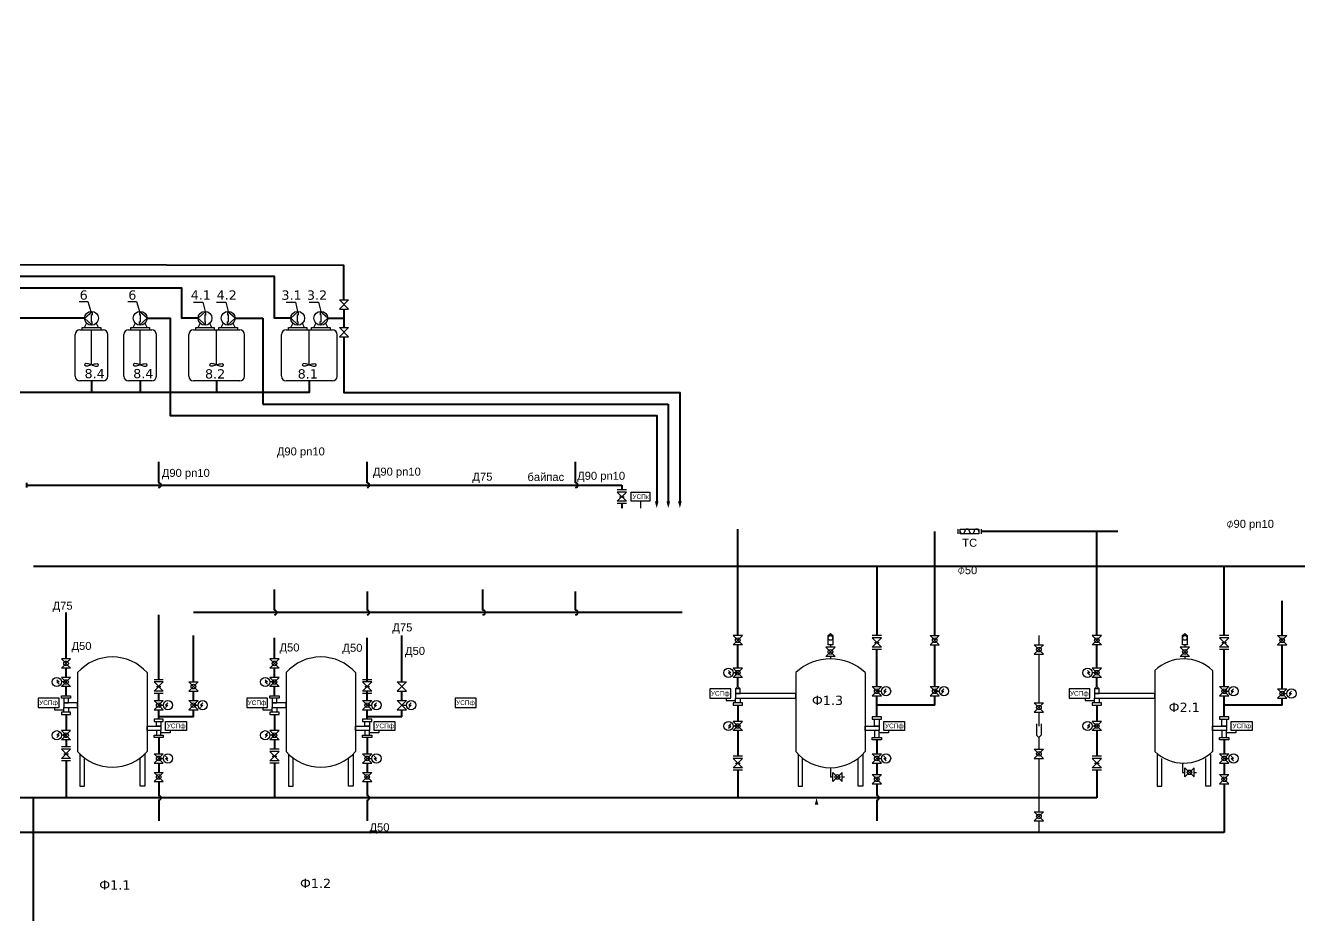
# Model space of a CAD drawing. Header units: millimetres. Extents: x 93665 to 221094, y -93000 to -1330.
# Drawn here: x 167875 to 195375, y -20540 to -1330 of the extents above; entities that cross this region are included whole.
import ezdxf

# ---------------------------------------------------------------- set-up
doc = ezdxf.new("R2010")
doc.units = ezdxf.units.MM
doc.layers.add('1', color=7, linetype='Continuous')
for name, color, linetype, lineweight, true_color in [('В20', 7, 'Continuous', 40, 0x0a7800), ('К10', 7, 'Continuous', 40, 0xffbe00), ('Р2', 7, 'Continuous', 40, 0x991b1e), ('Р3', 7, 'Continuous', 40, 0xd19cc7)]:
    doc.layers.add(name, color=color, linetype=linetype, lineweight=lineweight, true_color=true_color)
for name, color, linetype, lineweight in [('В30', 136, 'Continuous', 40), ('В40', 142, 'Continuous', 40), ('В60Н', 140, 'Continuous', 40), ('В90', 120, 'Continuous', 40), ('К20Н', 33, 'Continuous', 40), ('К30', 54, 'Continuous', 40), ('Р1', 202, 'Continuous', 40), ('Р4', 210, 'Continuous', 40)]:
    doc.layers.add(name, color=color, linetype=linetype, lineweight=lineweight)
doc.styles.get("Standard").update_dxf_attribs({"font": 'arial.ttf'})

msp = doc.modelspace()

# ---------------------------------------------------------------- linework, layer by layer
at = {"ltscale": 0.166667}
for p, q in [((169034, -7288), (169224, -7288)), ((170084, -7288), (170274, -7288)), ((171500, -7300), (171700, -7300)), ((172000, -7300), (172200, -7300)), ((173500, -7300), (173700, -7300)), ((174000, -7300), (174200, -7300))]:
    msp.add_line(p, q, dxfattribs=at)
at = {"ltscale": 0.4}
for p, q in [((169224, -7288), (169283, -7503)), ((170274, -7288), (170333, -7503)), ((171700, -7300), (171750, -7500)), ((172200, -7300), (172250, -7500)), ((173700, -7300), (173750, -7500)), ((174200, -7300), (174250, -7500))]:
    msp.add_line(p, q, dxfattribs=at)
for p, q in [((174650, -7250), (174850, -7250)), ((174850, -7250), (174650, -7450)), ((174650, -7250), (174850, -7450)), ((174650, -7450), (174850, -7450)), ((169050, -7900), (169550, -7900)), ((169100, -7900), (169100, -7850)), ((169100, -7850), (169500, -7850)), ((169150, -7850), (169200, -7750)), ((169300, -8650), (169300, -7900)), ((169450, -7850), (169400, -7750)), ((169500, -7850), (169500, -7900)), ((170100, -7900), (170600, -7900)), ((170150, -7900), (170150, -7850)), ((170150, -7850), (170550, -7850)), ((170200, -7850), (170250, -7750)), ((170350, -8650), (170350, -7900)), ((170500, -7850), (170450, -7750)), ((170550, -7850), (170550, -7900)), ((171500, -7900), (172500, -7900)), ((171550, -7900), (171550, -7850)), ((171550, -7850), (171950, -7850)), ((171600, -7850), (171650, -7750)), ((171900, -7850), (171850, -7750)), ((171950, -7850), (171950, -7900)), ((172000, -8650), (172000, -7900)), ((172050, -7900), (172050, -7850)), ((172050, -7850), (172450, -7850)), ((172100, -7850), (172150, -7750)), ((172400, -7850), (172350, -7750)), ((172450, -7850), (172450, -7900)), ((173500, -7900), (174500, -7900)), ((173550, -7900), (173550, -7850)), ((173550, -7850), (173950, -7850)), ((173600, -7850), (173650, -7750)), ((173900, -7850), (173850, -7750)), ((173950, -7850), (173950, -7900)), ((174000, -8650), (174000, -7900)), ((174050, -7900), (174050, -7850)), ((174050, -7850), (174450, -7850)), ((174100, -7850), (174150, -7750)), ((174400, -7850), (174350, -7750)), ((174450, -7850), (174450, -7900)), ((174650, -7850), (174850, -7850)), ((174850, -7850), (174650, -8050)), ((174650, -7850), (174850, -8050)), ((168950, -8900), (168950, -8000)), ((169650, -8900), (169650, -8000)), ((170000, -8900), (170000, -8000)), ((170700, -8900), (170700, -8000)), ((171400, -8900), (171400, -8000)), ((172600, -8900), (172600, -8000)), ((173400, -8900), (173400, -8000)), ((174600, -8900), (174600, -8000)), ((174650, -8050), (174850, -8050)), ((169550, -9000), (169050, -9000)), ((170600, -9000), (170100, -9000)), ((172500, -9000), (171500, -9000)), ((174500, -9000), (173500, -9000)), ((180850, -11350), (180650, -11350)), ((180850, -11400), (180650, -11400)), ((180650, -11400), (180850, -11600)), ((180850, -11400), (180650, -11600)), ((180700, -11500), (180800, -11500)), ((180850, -11600), (180650, -11600)), ((180850, -11650), (180650, -11650)), ((181150, -11600), (181150, -11750)), ((188000, -12200), (188000, -12300)), ((188500, -12200), (188500, -12300)), ((183350, -14500), (183150, -14500)), ((183150, -14500), (183350, -14700)), ((183350, -14500), (183150, -14700)), ((185200, -14500), (185250, -14450)), ((185250, -14450), (185300, -14500)), ((186350, -14500), (186150, -14500)), ((186350, -14550), (186150, -14550)), ((186150, -14550), (186350, -14750)), ((186350, -14550), (186150, -14750)), ((187400, -14500), (187600, -14500)), ((187600, -14500), (187400, -14700)), ((187400, -14500), (187600, -14700)), ((189750, -14500), (189750, -14700)), ((191100, -14500), (190900, -14500)), ((190900, -14500), (191100, -14700)), ((191100, -14500), (190900, -14700)), ((192850, -14500), (192900, -14450)), ((192900, -14450), (192950, -14500)), ((193850, -14500), (193650, -14500)), ((193850, -14550), (193650, -14550)), ((193650, -14550), (193850, -14750)), ((193850, -14550), (193650, -14750)), ((194900, -14500), (195100, -14500)), ((195100, -14500), (194900, -14700)), ((194900, -14500), (195100, -14700)), ((183350, -14700), (183150, -14700)), ((185350, -14750), (185150, -14750)), ((185150, -14750), (185350, -14950)), ((185350, -14750), (185150, -14950)), ((185250, -14700), (185250, -14750)), ((186350, -14750), (186150, -14750)), ((186350, -14800), (186150, -14800)), ((186200, -14650), (186300, -14650)), ((187400, -14700), (187600, -14700)), ((189650, -14700), (189850, -14700)), ((189850, -14700), (189650, -14900)), ((189650, -14700), (189850, -14900)), ((191100, -14700), (190900, -14700)), ((193000, -14750), (192800, -14750)), ((192800, -14750), (193000, -14950)), ((193000, -14750), (192800, -14950)), ((192900, -14700), (192900, -14750)), ((193850, -14750), (193650, -14750)), ((193850, -14800), (193650, -14800)), ((193700, -14650), (193800, -14650)), ((194900, -14700), (195100, -14700)), ((168850, -15000), (168650, -15000)), ((168650, -15000), (168850, -15200)), ((168850, -15000), (168650, -15200)), ((173350, -15000), (173150, -15000)), ((173150, -15000), (173350, -15200)), ((173350, -15000), (173150, -15200)), ((185350, -14950), (185150, -14950)), ((185250, -14950), (185250, -15000)), ((189650, -14900), (189850, -14900)), ((189750, -14900), (189750, -15950)), ((193000, -14950), (192800, -14950)), ((192900, -14950), (192900, -15000)), ((168850, -15200), (168650, -15200)), ((168850, -15400), (168650, -15400)), ((168650, -15400), (168850, -15600)), ((168850, -15400), (168650, -15600)), ((173350, -15200), (173150, -15200)), ((173350, -15400), (173150, -15400)), ((173150, -15400), (173350, -15600)), ((173350, -15400), (173150, -15600)), ((183050, -15250), (183100, -15300)), ((183100, -15300), (183050, -15300)), ((183050, -15300), (183100, -15350)), ((183350, -15200), (183150, -15200)), ((183150, -15200), (183350, -15400)), ((183350, -15200), (183150, -15400)), ((183250, -15300), (183150, -15300)), ((190800, -15250), (190850, -15300)), ((190850, -15300), (190800, -15300)), ((190800, -15300), (190850, -15350)), ((191100, -15200), (190900, -15200)), ((190900, -15200), (191100, -15400)), ((191100, -15200), (190900, -15400)), ((191000, -15300), (190900, -15300)), ((168550, -15450), (168600, -15500)), ((168600, -15500), (168550, -15500)), ((168550, -15500), (168600, -15550)), ((168750, -15500), (168650, -15500)), ((168850, -15600), (168650, -15600)), ((170850, -15450), (170650, -15450)), ((170850, -15500), (170650, -15500)), ((170650, -15500), (170850, -15700)), ((170850, -15500), (170650, -15700)), ((170700, -15600), (170800, -15600)), ((171400, -15500), (171600, -15500)), ((171600, -15500), (171400, -15700)), ((171400, -15500), (171600, -15700)), ((173050, -15450), (173100, -15500)), ((173100, -15500), (173050, -15500)), ((173050, -15500), (173100, -15550)), ((173250, -15500), (173150, -15500)), ((173350, -15600), (173150, -15600)), ((175350, -15450), (175150, -15450)), ((175350, -15500), (175150, -15500)), ((175150, -15500), (175350, -15700)), ((175350, -15500), (175150, -15700)), ((175200, -15600), (175300, -15600)), ((175900, -15500), (176100, -15500)), ((176100, -15500), (175900, -15700)), ((175900, -15500), (176100, -15700)), ((183350, -15400), (183150, -15400)), ((183200, -15650), (183250, -15600)), ((183250, -15600), (183300, -15650)), ((186150, -15600), (186350, -15600)), ((186350, -15600), (186150, -15800)), ((186150, -15600), (186350, -15800)), ((186450, -15650), (186400, -15700)), ((187400, -15600), (187600, -15600)), ((187600, -15600), (187400, -15800)), ((187400, -15600), (187600, -15800)), ((187700, -15650), (187650, -15700)), ((191100, -15400), (190900, -15400)), ((190950, -15650), (191000, -15600)), ((191000, -15600), (191050, -15650)), ((193650, -15600), (193850, -15600)), ((193850, -15600), (193650, -15800)), ((193650, -15600), (193850, -15800)), ((193950, -15650), (193900, -15700)), ((194900, -15650), (195100, -15650)), ((195100, -15650), (194900, -15850)), ((194900, -15650), (195100, -15850)), ((170850, -15700), (170650, -15700)), ((170850, -15750), (170650, -15750)), ((170650, -15900), (170850, -15900)), ((170850, -15900), (170650, -16100)), ((170650, -15900), (170850, -16100)), ((170950, -15950), (170900, -16000)), ((171400, -15700), (171600, -15700)), ((171400, -15900), (171600, -15900)), ((171600, -15900), (171400, -16100)), ((171400, -15900), (171600, -16100)), ((171700, -15950), (171650, -16000)), ((175350, -15700), (175150, -15700)), ((175350, -15750), (175150, -15750)), ((175150, -15900), (175350, -15900)), ((175350, -15900), (175150, -16100)), ((175150, -15900), (175350, -16100)), ((175450, -15950), (175400, -16000)), ((175900, -15700), (176100, -15700)), ((175900, -15900), (176100, -15900)), ((176100, -15900), (175900, -16100)), ((175900, -15900), (176100, -16100)), ((176200, -15950), (176150, -16000)), ((183000, -15850), (183000, -15900)), ((183000, -15900), (183200, -15900)), ((186150, -15800), (186350, -15800)), ((186250, -15700), (186350, -15700)), ((186400, -15700), (186450, -15700)), ((186450, -15700), (186400, -15750)), ((187400, -15800), (187600, -15800)), ((187500, -15700), (187600, -15700)), ((187650, -15700), (187700, -15700)), ((187700, -15700), (187650, -15750)), ((189650, -15950), (189850, -15950)), ((189850, -15950), (189650, -16150)), ((189650, -15950), (189850, -16150)), ((190750, -15850), (190750, -15900)), ((190750, -15900), (190950, -15900)), ((193650, -15800), (193850, -15800)), ((193750, -15700), (193850, -15700)), ((193900, -15700), (193950, -15700)), ((193950, -15700), (193900, -15750)), ((194900, -15850), (195100, -15850)), ((195000, -15750), (195100, -15750)), ((195200, -15700), (195150, -15750)), ((195150, -15750), (195200, -15750)), ((195200, -15750), (195150, -15800)), ((168500, -16050), (168500, -16100)), ((168500, -16100), (168700, -16100)), ((170650, -16100), (170850, -16100)), ((170750, -16000), (170850, -16000)), ((170900, -16000), (170950, -16000)), ((170950, -16000), (170900, -16050)), ((171400, -16100), (171600, -16100)), ((171500, -16000), (171600, -16000)), ((171650, -16000), (171700, -16000)), ((171700, -16000), (171650, -16050)), ((173000, -16050), (173000, -16100)), ((173000, -16100), (173200, -16100)), ((175150, -16100), (175350, -16100)), ((175250, -16000), (175350, -16000)), ((175400, -16000), (175450, -16000)), ((175450, -16000), (175400, -16050)), ((175900, -16100), (176100, -16100)), ((176000, -16000), (176100, -16000)), ((176150, -16000), (176200, -16000)), ((176200, -16000), (176150, -16050)), ((189650, -16150), (189850, -16150)), ((189750, -16150), (189750, -16450)), ((183050, -16450), (183100, -16400)), ((183050, -16500), (183100, -16450)), ((183100, -16450), (183050, -16450)), ((183350, -16350), (183150, -16350)), ((183150, -16550), (183350, -16350)), ((183350, -16550), (183150, -16350)), ((183250, -16450), (183150, -16450)), ((189700, -16400), (189700, -16650)), ((189800, -16400), (189800, -16650)), ((190800, -16450), (190850, -16400)), ((190800, -16500), (190850, -16450)), ((190850, -16450), (190800, -16450)), ((191100, -16350), (190900, -16350)), ((190900, -16550), (191100, -16350)), ((191100, -16550), (190900, -16350)), ((191000, -16450), (190900, -16450)), ((168550, -16650), (168600, -16600)), ((168550, -16700), (168600, -16650)), ((168600, -16650), (168550, -16650)), ((168850, -16550), (168650, -16550)), ((168650, -16750), (168850, -16550)), ((168850, -16750), (168650, -16550)), ((168750, -16650), (168650, -16650)), ((168850, -16750), (168650, -16750)), ((171000, -16600), (170800, -16600)), ((171000, -16550), (171000, -16600)), ((173050, -16650), (173100, -16600)), ((173050, -16700), (173100, -16650)), ((173100, -16650), (173050, -16650)), ((173350, -16550), (173150, -16550)), ((173150, -16750), (173350, -16550)), ((173350, -16750), (173150, -16550)), ((173250, -16650), (173150, -16650)), ((173350, -16750), (173150, -16750)), ((175500, -16600), (175300, -16600)), ((175500, -16550), (175500, -16600)), ((183350, -16550), (183150, -16550)), ((186500, -16600), (186300, -16600)), ((186500, -16550), (186500, -16600)), ((189700, -16650), (189750, -16700)), ((189800, -16650), (189750, -16700)), ((189750, -16700), (189750, -16950)), ((191100, -16550), (190900, -16550)), ((194000, -16600), (193800, -16600)), ((194000, -16550), (194000, -16600)), ((168850, -16900), (168650, -16900)), ((168850, -16950), (168650, -16950)), ((168650, -16950), (168850, -17150)), ((168850, -16950), (168650, -17150)), ((168700, -17050), (168800, -17050)), ((170650, -17050), (170850, -17050)), ((170850, -17250), (170650, -17050)), ((170650, -17250), (170850, -17050)), ((173350, -16950), (173150, -16950)), ((173350, -17000), (173150, -17000)), ((173150, -17000), (173350, -17200)), ((173350, -17000), (173150, -17200)), ((175150, -17050), (175350, -17050)), ((175350, -17250), (175150, -17050)), ((175150, -17250), (175350, -17050)), ((189650, -16950), (189850, -16950)), ((189850, -16950), (189650, -17150)), ((189650, -16950), (189850, -17150)), ((168850, -17150), (168650, -17150)), ((168850, -17200), (168650, -17200)), ((170650, -17250), (170850, -17250)), ((170750, -17150), (170850, -17150)), ((170950, -17150), (170900, -17100)), ((170950, -17200), (170900, -17150)), ((170900, -17150), (170950, -17150)), ((173350, -17200), (173150, -17200)), ((173350, -17250), (173150, -17250)), ((173200, -17100), (173300, -17100)), ((175150, -17250), (175350, -17250)), ((175250, -17150), (175350, -17150)), ((175450, -17150), (175400, -17100)), ((175450, -17200), (175400, -17150)), ((175400, -17150), (175450, -17150)), ((183350, -17100), (183150, -17100)), ((183350, -17150), (183150, -17150)), ((183150, -17150), (183350, -17350)), ((183350, -17150), (183150, -17350)), ((183200, -17250), (183300, -17250)), ((186150, -17050), (186350, -17050)), ((186350, -17250), (186150, -17050)), ((186150, -17250), (186350, -17050)), ((186150, -17250), (186350, -17250)), ((186250, -17150), (186350, -17150)), ((186450, -17150), (186400, -17100)), ((186450, -17200), (186400, -17150)), ((186400, -17150), (186450, -17150)), ((189650, -17150), (189850, -17150)), ((189750, -17150), (189750, -18300)), ((191100, -17100), (190900, -17100)), ((191100, -17150), (190900, -17150)), ((190900, -17150), (191100, -17350)), ((191100, -17150), (190900, -17350)), ((190950, -17250), (191050, -17250)), ((192850, -17250), (192850, -17450)), ((193650, -17050), (193850, -17050)), ((193850, -17250), (193650, -17050)), ((193650, -17250), (193850, -17050)), ((193650, -17250), (193850, -17250)), ((193750, -17150), (193850, -17150)), ((193950, -17150), (193900, -17100)), ((193950, -17200), (193900, -17150)), ((193900, -17150), (193950, -17150)), ((170650, -17450), (170850, -17450)), ((170850, -17650), (170650, -17450)), ((170650, -17650), (170850, -17450)), ((175150, -17450), (175350, -17450)), ((175350, -17650), (175150, -17450)), ((175150, -17650), (175350, -17450)), ((183350, -17350), (183150, -17350)), ((183350, -17400), (183150, -17400)), ((185250, -17350), (185250, -17550)), ((185250, -17550), (185300, -17550)), ((185300, -17650), (185300, -17450)), ((185500, -17450), (185300, -17650)), ((185500, -17650), (185300, -17450)), ((185500, -17650), (185500, -17450)), ((185500, -17550), (185550, -17550)), ((186150, -17500), (186350, -17500)), ((186350, -17700), (186150, -17500)), ((186150, -17700), (186350, -17500)), ((191100, -17350), (190900, -17350)), ((191100, -17400), (190900, -17400)), ((192850, -17450), (192900, -17450)), ((192900, -17550), (192900, -17350)), ((193100, -17350), (192900, -17550)), ((193100, -17550), (192900, -17350)), ((193100, -17550), (193100, -17350)), ((193100, -17450), (193150, -17450)), ((193650, -17500), (193850, -17500)), ((193850, -17700), (193650, -17500)), ((193650, -17700), (193850, -17500)), ((170650, -17650), (170850, -17650)), ((175150, -17650), (175350, -17650)), ((186150, -17700), (186350, -17700)), ((193650, -17700), (193850, -17700)), ((189650, -18300), (189850, -18300)), ((189850, -18300), (189650, -18500)), ((189650, -18300), (189850, -18500)), ((189650, -18500), (189850, -18500)), ((189750, -18500), (189750, -18750))]:
    msp.add_line(p, q)
at = {"ltscale": 10}
for p, q in [((169150, -7650), (169311, -7500)), ((169150, -7650), (169311, -7800)), ((169300, -7731), (169300, -7569)), ((169311, -7500), (169311, -7582)), ((170500, -7650), (170339, -7500)), ((170339, -7500), (170339, -7581)), ((170500, -7650), (170339, -7800)), ((170350, -7569), (170350, -7731)), ((171600, -7650), (171761, -7500)), ((171600, -7650), (171761, -7800)), ((171750, -7731), (171750, -7569)), ((171761, -7500), (171761, -7582)), ((172400, -7650), (172239, -7500)), ((172239, -7500), (172239, -7581)), ((172400, -7650), (172239, -7800)), ((172250, -7569), (172250, -7731)), ((173600, -7650), (173761, -7500)), ((173600, -7650), (173761, -7800)), ((173750, -7731), (173750, -7569)), ((173761, -7500), (173761, -7582)), ((174400, -7650), (174239, -7500)), ((174239, -7500), (174239, -7581)), ((174400, -7650), (174239, -7800)), ((174250, -7569), (174250, -7731)), ((169311, -7800), (169311, -7719)), ((170339, -7800), (170339, -7718)), ((171761, -7800), (171761, -7719)), ((172239, -7800), (172239, -7718)), ((173761, -7800), (173761, -7719)), ((174239, -7800), (174239, -7718))]:
    msp.add_line(p, q, dxfattribs=at)
for points in [[(181350, -11600), (180950, -11600), (180950, -11400), (181350, -11400)], [(188050, -12300), (188050, -12200), (188450, -12200), (188450, -12300)], [(185200, -14500), (185300, -14500), (185300, -14700), (185200, -14700)], [(192850, -14500), (192950, -14500), (192950, -14700), (192850, -14700)], [(182650, -15850), (183100, -15850), (183100, -15650), (182650, -15650)], [(190400, -15850), (190850, -15850), (190850, -15650), (190400, -15650)], [(168150, -16050), (168600, -16050), (168600, -15850), (168150, -15850)], [(172650, -16050), (173100, -16050), (173100, -15850), (172650, -15850)], [(177150, -16050), (177600, -16050), (177600, -15850), (177150, -15850)], [(171350, -16550), (170900, -16550), (170900, -16350), (171350, -16350)], [(175850, -16550), (175400, -16550), (175400, -16350), (175850, -16350)], [(186850, -16550), (186400, -16550), (186400, -16350), (186850, -16350)], [(194350, -16550), (193900, -16550), (193900, -16350), (194350, -16350)]]:
    msp.add_lwpolyline(points, close=True)
for centre, radius in [((169300, -7650), 150), ((170350, -7650), 150), ((171750, -7650), 150), ((172250, -7650), 150), ((173750, -7650), 150), ((174250, -7650), 150), ((183250, -14600), 50), ((185250, -14550), 50), ((187500, -14600), 50), ((191000, -14600), 50), ((192900, -14550), 50), ((195000, -14600), 50), ((185250, -14850), 50), ((189750, -14800), 50), ((192900, -14850), 50), ((168750, -15100), 50), ((173250, -15100), 50), ((168550, -15500), 100), ((173050, -15500), 100), ((183050, -15300), 100), ((183250, -15300), 50), ((190800, -15300), 100), ((191000, -15300), 50), ((168750, -15500), 50), ((171500, -15600), 50), ((173250, -15500), 50), ((186250, -15700), 50), ((186450, -15700), 100), ((187500, -15700), 50), ((187700, -15700), 100), ((193750, -15700), 50), ((193950, -15700), 100), ((195200, -15750), 100), ((170750, -16000), 50), ((170950, -16000), 100), ((171500, -16000), 50), ((171700, -16000), 100), ((175250, -16000), 50), ((175450, -16000), 100), ((176200, -16000), 100), ((195000, -15750), 50), ((189750, -16050), 50), ((183050, -16450), 100), ((183250, -16450), 50), ((190800, -16450), 100), ((191000, -16450), 50), ((168550, -16650), 100), ((168750, -16650), 50), ((173050, -16650), 100), ((173250, -16650), 50), ((170950, -17150), 100), ((175450, -17150), 100), ((189750, -17050), 50), ((170750, -17150), 50), ((175250, -17150), 50), ((186250, -17150), 50), ((186450, -17150), 100), ((193750, -17150), 50), ((193950, -17150), 100), ((170750, -17550), 50), ((175250, -17550), 50), ((185400, -17550), 50), ((186250, -17600), 50), ((193000, -17450), 50), ((193750, -17600), 50), ((189750, -18400), 50)]:
    msp.add_circle(centre, radius)
for centre, radius, start, end in [((169050, -8000), 100, 90, 180), ((169550, -8000), 100, 0, 90), ((170100, -8000), 100, 90, 180), ((170600, -8000), 100, 0, 90), ((171500, -8000), 100, 90, 180), ((172500, -8000), 100, 0, 90), ((173500, -8000), 100, 90, 180), ((174500, -8000), 100, 0, 90), ((169050, -8900), 100, 180, 270), ((169550, -8900), 100, 270, 0), ((170100, -8900), 100, 180, 270), ((170600, -8900), 100, 270, 0), ((171500, -8900), 100, 180, 270), ((172500, -8900), 100, 270, 0), ((173500, -8900), 100, 180, 270), ((174500, -8900), 100, 270, 0), ((188100, -12250), 50, 180, 0), ((188200, -12250), 50, 0, 180), ((188300, -12250), 50, 180, 0), ((188400, -12250), 50, 0, 180)]:
    msp.add_arc(centre, radius, start, end)
at = {"ltscale": 50}
for centre, start, end in [((169169, -8655), 144.6538, 215.3462), ((169431, -8655), 324.6538, 35.3462), ((170219, -8655), 144.6538, 215.3462), ((170481, -8655), 324.6538, 35.3462), ((171869, -8655), 144.6538, 215.3462), ((172131, -8655), 324.6538, 35.3462), ((173869, -8655), 144.6538, 215.3462), ((174131, -8655), 324.6538, 35.3462)]:
    msp.add_arc(centre, 19, start, end, dxfattribs=at)
for points in [[(169300, -8650), (169211, -8630), (169156, -8641), (169154, -8644)], [(169300, -8650), (169211, -8681), (169156, -8670), (169154, -8666)], [(169300, -8650), (169389, -8630), (169444, -8641), (169446, -8644)], [(169300, -8650), (169389, -8681), (169444, -8670), (169446, -8666)], [(170350, -8650), (170261, -8630), (170206, -8641), (170204, -8644)], [(170350, -8650), (170261, -8681), (170206, -8670), (170204, -8666)], [(170350, -8650), (170439, -8630), (170494, -8641), (170496, -8644)], [(170350, -8650), (170439, -8681), (170494, -8670), (170496, -8666)], [(172000, -8650), (171911, -8630), (171856, -8641), (171854, -8644)], [(172000, -8650), (171911, -8681), (171856, -8670), (171854, -8666)], [(172000, -8650), (172089, -8630), (172144, -8641), (172146, -8644)], [(172000, -8650), (172089, -8681), (172144, -8670), (172146, -8666)], [(174000, -8650), (173911, -8630), (173856, -8641), (173854, -8644)], [(174000, -8650), (173911, -8681), (173856, -8670), (173854, -8666)], [(174000, -8650), (174089, -8630), (174144, -8641), (174146, -8644)], [(174000, -8650), (174089, -8681), (174144, -8670), (174146, -8666)]]:
    msp.add_spline(points, degree=3, dxfattribs=at)
at = {"layer": '1'}
for p, q in [((169000, -15298), (169000, -17000)), ((170500, -15298), (170500, -17000)), ((173500, -15298), (173500, -17000)), ((175000, -15298), (175000, -17000)), ((184500, -15298), (184500, -17000)), ((186000, -15298), (186000, -17000)), ((192250, -15250), (192250, -17000)), ((193500, -15250), (193500, -17000)), ((169050, -17050), (169050, -17750)), ((173550, -17050), (173550, -17750)), ((169150, -17750), (169150, -17150)), ((170350, -17750), (170350, -17150)), ((170450, -17054), (170450, -17750)), ((173650, -17750), (173650, -17150)), ((174850, -17750), (174850, -17150)), ((174950, -17054), (174950, -17750)), ((184550, -17050), (184550, -17750)), ((184650, -17750), (184650, -17150)), ((185850, -17750), (185850, -17150)), ((185950, -17054), (185950, -17750)), ((192300, -17050), (192300, -17750)), ((192400, -17750), (192400, -17150)), ((193350, -17750), (193350, -17150)), ((193450, -17054), (193450, -17750)), ((169050, -17750), (169150, -17750)), ((170450, -17750), (170350, -17750)), ((173550, -17750), (173650, -17750)), ((174950, -17750), (174850, -17750)), ((184550, -17750), (184650, -17750)), ((185950, -17750), (185850, -17750)), ((192300, -17750), (192400, -17750)), ((193450, -17750), (193350, -17750))]:
    msp.add_line(p, q, dxfattribs=at)
for points in [[(183200, -15750), (183300, -15750), (183300, -15650), (183200, -15650)], [(190950, -15750), (191050, -15750), (191050, -15650), (190950, -15650)], [(168850, -15850), (168650, -15850), (168650, -15800), (168850, -15800)], [(168700, -15950), (168800, -15950), (168800, -15850), (168700, -15850)], [(168700, -16050), (169000, -16050), (169000, -15950), (168700, -15950)], [(173350, -15850), (173150, -15850), (173150, -15800), (173350, -15800)], [(173200, -15950), (173300, -15950), (173300, -15850), (173200, -15850)], [(173200, -16050), (173500, -16050), (173500, -15950), (173200, -15950)], [(183200, -15850), (184500, -15850), (184500, -15750), (183200, -15750)], [(183200, -15850), (183300, -15850), (183300, -15950), (183200, -15950)], [(190950, -15850), (192250, -15850), (192250, -15750), (190950, -15750)], [(190950, -15850), (191050, -15850), (191050, -15950), (190950, -15950)], [(168850, -16150), (168650, -16150), (168650, -16200), (168850, -16200)], [(168700, -16050), (168800, -16050), (168800, -16150), (168700, -16150)], [(173350, -16150), (173150, -16150), (173150, -16200), (173350, -16200)], [(173200, -16050), (173300, -16050), (173300, -16150), (173200, -16150)], [(183350, -15950), (183150, -15950), (183150, -16000), (183350, -16000)], [(191100, -15950), (190900, -15950), (190900, -16000), (191100, -16000)], [(170800, -16550), (170500, -16550), (170500, -16450), (170800, -16450)], [(170650, -16350), (170850, -16350), (170850, -16300), (170650, -16300)], [(170800, -16450), (170700, -16450), (170700, -16350), (170800, -16350)], [(175300, -16550), (175000, -16550), (175000, -16450), (175300, -16450)], [(175150, -16350), (175350, -16350), (175350, -16300), (175150, -16300)], [(175300, -16450), (175200, -16450), (175200, -16350), (175300, -16350)], [(186300, -16550), (186000, -16550), (186000, -16450), (186300, -16450)], [(186150, -16300), (186350, -16300), (186350, -16250), (186150, -16250)], [(186300, -16450), (186200, -16450), (186200, -16300), (186300, -16300)], [(193800, -16550), (193500, -16550), (193500, -16450), (193800, -16450)], [(193650, -16300), (193850, -16300), (193850, -16250), (193650, -16250)], [(193800, -16450), (193700, -16450), (193700, -16300), (193800, -16300)], [(170650, -16650), (170850, -16650), (170850, -16700), (170650, -16700)], [(170800, -16550), (170700, -16550), (170700, -16650), (170800, -16650)], [(175150, -16650), (175350, -16650), (175350, -16700), (175150, -16700)], [(175300, -16550), (175200, -16550), (175200, -16650), (175300, -16650)], [(186150, -16700), (186350, -16700), (186350, -16750), (186150, -16750)], [(186300, -16550), (186200, -16550), (186200, -16700), (186300, -16700)], [(193650, -16700), (193850, -16700), (193850, -16750), (193650, -16750)], [(193800, -16550), (193700, -16550), (193700, -16700), (193800, -16700)]]:
    msp.add_lwpolyline(points, close=True, dxfattribs=at)
for centre, radius, start, end in [((169750, -15960), 1000, 41.4096, 138.5904), ((174250, -15960), 1000, 41.4096, 138.5904), ((185250, -16092), 1092, 46.6141, 133.3859), ((192875, -15906), 906, 46.3972, 133.6028), ((169750, -16339), 1000, 221.4096, 318.5904), ((174250, -16339), 1000, 221.4096, 318.5904), ((185250, -16371), 979, 219.9662, 320.0338), ((192875, -16345), 905, 226.3426, 313.6574)]:
    msp.add_arc(centre, radius, start, end, dxfattribs=at)
at = {"layer": 'В20'}
for p, q in [((167900, -11200), (167900, -11300)), ((167900, -11250), (177750, -11250)), ((177750, -11250), (180750, -11250)), ((180750, -11250), (180750, -11350)), ((180750, -11650), (180750, -11750)), ((173250, -13950), (173250, -13500)), ((177750, -13950), (177750, -13500)), ((168750, -15000), (168750, -14000)), ((173250, -15000), (173250, -14550)), ((168750, -15400), (168750, -15200)), ((173250, -15400), (173250, -15200)), ((168750, -15800), (168750, -15600)), ((173250, -15800), (173250, -15600))]:
    msp.add_line(p, q, dxfattribs=at)
for centre in [(173250, -14000), (177750, -14000)]:
    msp.add_arc(centre, 50, 269.7459, 90.2541, dxfattribs=at)
at = {"layer": 'В30'}
for p, q in [((183250, -14500), (183250, -12200)), ((187500, -14500), (187500, -12250)), ((191450, -12250), (188500, -12250)), ((191000, -14500), (191000, -12250)), ((180500, -14000), (171500, -14000)), ((182050, -14000), (180500, -14000)), ((171500, -15500), (171500, -14500)), ((176000, -15500), (176000, -14500)), ((183250, -15200), (183250, -14700)), ((187500, -15600), (187500, -14700)), ((191000, -15200), (191000, -14700)), ((183250, -15600), (183250, -15400)), ((191000, -15600), (191000, -15400)), ((171500, -15900), (171500, -15700)), ((176000, -15900), (176000, -15700)), ((187500, -16000), (187500, -15800)), ((171500, -16250), (171500, -16100)), ((176000, -16250), (176000, -16100)), ((187500, -16000), (186250, -16000)), ((171500, -16250), (170750, -16250)), ((176000, -16250), (175250, -16250))]:
    msp.add_line(p, q, dxfattribs=at)
at = {"layer": 'В40'}
for p, q in [((195000, -14500), (195000, -13750)), ((195000, -15650), (195000, -14700)), ((195000, -16000), (195000, -15850)), ((195000, -16000), (193750, -16000))]:
    msp.add_line(p, q, dxfattribs=at)
at = {"layer": 'В60Н'}
for p, q in [((170750, -11200), (170750, -10750)), ((175250, -11200), (175250, -10750)), ((179750, -11200), (179750, -10750)), ((168050, -13000), (200000, -13000)), ((186250, -13000), (186250, -14500)), ((193750, -14500), (193750, -13000)), ((175250, -13550), (175250, -13950)), ((179750, -13950), (179750, -13550)), ((170750, -15450), (170750, -14050)), ((175250, -15500), (175250, -14550)), ((186250, -15600), (186250, -14800)), ((193750, -15600), (193750, -14800)), ((170750, -15900), (170750, -15750)), ((175250, -15900), (175250, -15700)), ((186250, -16250), (186250, -15800)), ((193750, -16250), (193750, -15800)), ((170750, -16300), (170750, -16100)), ((175250, -16300), (175250, -16100))]:
    msp.add_line(p, q, dxfattribs=at)
msp.add_lwpolyline([(168050, -34750), (168050, -18000)], dxfattribs=at)
at = {"layer": 'В60Н', "ltscale": 0.3}
for centre in [(170750, -11250), (175250, -11250), (179750, -11250), (175250, -14000), (179750, -14000)]:
    msp.add_arc(centre, 50, 269.7459, 90.2541, dxfattribs=at)
at = {"layer": 'В90'}
for points in [[(174000, -9000), (174000, -9050), (174000, -9250), (158750, -9250)], [(169300, -9000), (169300, -9250)], [(170350, -9000), (170350, -9250)], [(172000, -9000), (172000, -9250)]]:
    msp.add_lwpolyline(points, dxfattribs=at)
at = {"layer": 'К10'}
for p, q in [((170750, -16700), (170750, -17050)), ((175250, -16700), (175250, -17050)), ((186250, -16750), (186250, -17050)), ((193750, -16750), (193750, -17050)), ((170750, -17250), (170750, -17450)), ((175250, -17250), (175250, -17450)), ((186250, -17250), (186250, -17500)), ((193750, -17250), (193750, -17500)), ((170750, -17650), (170750, -17950)), ((175250, -17650), (175250, -17950)), ((186250, -17700), (186250, -17950)), ((193750, -17700), (193750, -18750)), ((170750, -18050), (170750, -18500)), ((175250, -18050), (175250, -18500)), ((186250, -18050), (186250, -18500)), ((193750, -18750), (154900, -18750))]:
    msp.add_line(p, q, dxfattribs=at)
for centre in [(170750, -18000), (175250, -18000), (186250, -18000)]:
    msp.add_arc(centre, 50, 269.7459, 90.2541, dxfattribs=at)
at = {"layer": 'К20Н'}
for p, q in [((168750, -16200), (168750, -16550)), ((173250, -16200), (173250, -16550)), ((183250, -16000), (183250, -16350)), ((191000, -16000), (191000, -16350)), ((168750, -16750), (168750, -16900)), ((173250, -16750), (173250, -16950)), ((183250, -16550), (183250, -17100)), ((191000, -16550), (191000, -17100)), ((168750, -17200), (168750, -18000)), ((173250, -17250), (173250, -18000)), ((183250, -17400), (183250, -18000)), ((191000, -17400), (191000, -18000)), ((191000, -18000), (154900, -18000))]:
    msp.add_line(p, q, dxfattribs=at)
at = {"layer": 'К30'}
msp.add_lwpolyline([(184950, -18150, 77, 0, 0), (184950, -18000, 0, 0, 0)], format="xyseb", dxfattribs=at)
at = {"layer": 'Р1'}
for p, q in [((174400, -7650), (174750, -7650)), ((174750, -7450), (174750, -7850))]:
    msp.add_line(p, q, dxfattribs=at)
for points in [[(174750, -7250), (174750, -6508), (163250, -6492), (163250, -1330)], [(173600, -7650), (173250, -7650), (173250, -6750), (163000, -6750)], [(174750, -8050), (174750, -9250), (182000, -9250), (182000, -11600)]]:
    msp.add_lwpolyline(points, dxfattribs=at)
msp.add_lwpolyline([(182000, -11600, 77, 0, 0), (182000, -11750, 0, 0, 0)], format="xyseb", dxfattribs=at)
at = {"layer": 'Р2'}
msp.add_lwpolyline([(169150, -7650), (167250, -7650), (167250, -11100)], dxfattribs=at)
at = {"layer": 'Р3'}
for p, q in [((172400, -7650), (173000, -7650)), ((173000, -7650), (173000, -9500)), ((173000, -9500), (181750, -9500)), ((181750, -9500), (181750, -11600))]:
    msp.add_line(p, q, dxfattribs=at)
msp.add_lwpolyline([(171600, -7650), (171250, -7650), (171250, -7000), (163250, -7000), (163250, -10550)], dxfattribs=at)
msp.add_lwpolyline([(181750, -11600, 77, 0, 0), (181750, -11750, 0, 0, 0)], format="xyseb", dxfattribs=at)
at = {"layer": 'Р4'}
msp.add_lwpolyline([(170500, -7650), (171000, -7650), (171000, -9750), (181500, -9750), (181500, -11600)], dxfattribs=at)
msp.add_lwpolyline([(181500, -11600, 77, 0, 0), (181500, -11750, 0, 0, 0)], format="xyseb", dxfattribs=at)

# ---------------------------------------------------------------- texts
at = {"ltscale": 15, "char_height": 200, "width": 285.44, "attachment_point": 1}
for s, insert in [('{\\fVerdana|b0|i0|c204|p34;6}', (169044, -7048)), ('{\\fVerdana|b0|i0|c204|p34;6}', (170094, -7048)), ('{\\fVerdana|b0|i0|c204|p34;8.4}', (169150, -8744)), ('{\\fVerdana|b0|i0|c204|p34;8.4}', (170200, -8744))]:
    msp.add_mtext(s, dxfattribs=dict(at, insert=insert))
at = {"layer": '1', "ltscale": 15, "char_height": 200, "width": 285.44, "attachment_point": 1}
for s, insert in [('{\\fVerdana|b0|i0|c204|p34;4.1}', (171442, -7048)), ('{\\fVerdana|b0|i0|c204|p34;4.2}', (172000, -7048)), ('{\\fVerdana|b0|i0|c204|p34;3.1}', (173400, -7050)), ('{\\fVerdana|b0|i0|c204|p34;3.2}', (173950, -7050)), ('{\\fVerdana|b0|i0|c204|p34;8.2}', (171750, -8750)), ('{\\fVerdana|b0|i0|c204|p34;8.1}', (173750, -8750)), ('{\\fVerdana|b0|i0|c204|p34;Ф\\fVerdana|b0|i0|c0|p34;1.3}', (184850, -15796)), ('{\\fVerdana|b0|i0|c204|p34;Ф\\fVerdana|b0|i0|c0|p34;2.1}', (192550, -15946)), ('{\\fVerdana|b0|i0|c204|p34;Ф\\fVerdana|b0|i0|c0|p34;1.1}', (169467, -19780)), ('{\\fVerdana|b0|i0|c204|p34;Ф\\fVerdana|b0|i0|c0|p34;1.2}', (173800, -19746))]:
    msp.add_mtext(s, dxfattribs=dict(at, insert=insert))
at = {"layer": '1'}
for s, width, insert, char_height, attachment_point in [('{\\fArial|b0|i0|c204|p34;Д}90 pn10', 1131.73, (173300, -10437), 172.8, 1), ('{\\fArial|b0|i0|c204|p34;Д}90 pn10', 1131.73, (170817, -10900), 172.8, 1), ('{\\fArial|b0|i0|c204|p34;Д}90 pn10', 1131.73, (175372, -10873), 172.8, 1), ('Д75', 11.42, (177522, -10982), 172.8, 1), ('{\\fArial|b0|i0|c204|p34;байпас}', 1131.73, (178710, -10988), 172.8, 1), ('{\\fArial|b0|i0|c204|p34;Д}90 pn10', 1131.73, (179782, -10963), 172.8, 1), ('{\\fArial|b0|i0|c204|p34;УСПк}', 387.54, (180976, -11449), 100, 1), ('⌀90 pn10', 1131.73, (193800, -12000), 172.8, 1), ('ТС', 11.42, (188095, -12408), 172.8, 1), ('⌀{\\fArial|b0|i0|c204|p34;50}', 11.42, (188000, -13000), 172.8, 1), ('Д75', 11.42, (168460, -13767), 172.8, 1), ('Д75', 11.42, (175794, -14235), 172.8, 1), ('{\\fArial|b0|i0|c204|p34;Д}50', 11.42, (168868, -14635), 172.8, 1), ('{\\fArial|b0|i0|c204|p34;Д}50', 11.42, (173357, -14668), 172.8, 1), ('{\\fArial|b0|i0|c204|p34;Д}50', 11.42, (174716, -14675), 172.8, 1), ('{\\fArial|b0|i0|c204|p34;Д}50', 11.42, (176067, -14742), 172.8, 1), ('{\\fArial|b0|i0|c204|p34;УСПф}', 1131.73, (168574, -15897), 100, 3), ('{\\fArial|b0|i0|c204|p34;УСПф}', 1131.73, (173074, -15897), 100, 3), ('{\\fArial|b0|i0|c204|p34;УСПф}', 1131.73, (177574, -15897), 100, 3), ('{\\fArial|b0|i0|c204|p34;УСПф}', 1131.73, (183074, -15697), 100, 3), ('{\\fArial|b0|i0|c204|p34;УСПф}', 1131.73, (190824, -15697), 100, 3), ('{\\fArial|b0|i0|c204|p34;УСПф}', 1131.73, (170926, -16397), 100, 1), ('{\\fArial|b0|i0|c204|p34;УСПф}', 1131.73, (175426, -16397), 100, 1), ('{\\fArial|b0|i0|c204|p34;УСПф}', 1131.73, (186426, -16397), 100, 1), ('{\\fArial|b0|i0|c204|p34;УСПф}', 1131.73, (193926, -16397), 100, 1), ('Д50', 11.42, (175300, -18550), 172.8, 1)]:
    msp.add_mtext_dynamic_manual_height_columns(s, width=width, gutter_width=11.2, heights=[0], dxfattribs=dict(at, insert=insert, char_height=char_height, attachment_point=attachment_point))

doc.saveas('drawing.dxf')
